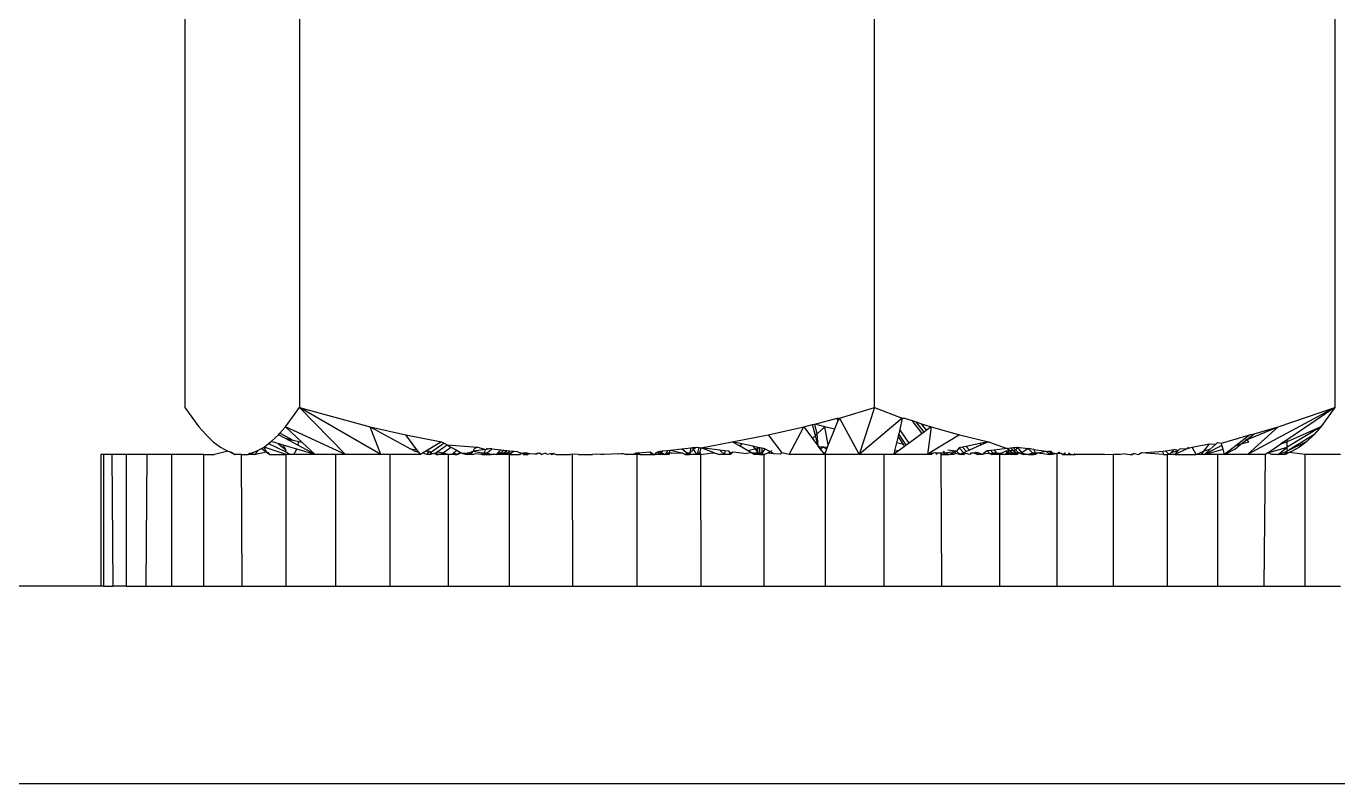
# Model space of a CAD drawing. Header units: millimetres. Extents: x 153 to 4750, y 92 to 3343.
# Drawn here: x 2129.75 to 2149.65, y 1073.62 to 1085.12 of the extents above; entities that cross this region are included whole.
import ezdxf

# ---------------------------------------------------------------- set-up
doc = ezdxf.new("R2010")
doc.units = ezdxf.units.MM

msp = doc.modelspace()

# ---------------------------------------------------------------- linework, layer by layer
for p, q in [((2132.154, 1085.901), (2132.154, 1079.33)), ((2133.895, 1085.901), (2133.895, 1079.33)), ((2142.622, 1079.33), (2142.622, 1085.901)), ((2149.608, 1085.901), (2149.608, 1079.33)), ((2132.154, 1079.33), (2132.369, 1079.034)), ((2133.682, 1079.036), (2133.895, 1079.33)), ((2133.895, 1079.33), (2134.968, 1079.034)), ((2134.595, 1078.616), (2133.895, 1079.33)), ((2135.13, 1078.616), (2133.895, 1079.33)), ((2142.09, 1079.166), (2142.622, 1079.33)), ((2142.622, 1079.33), (2142.389, 1078.616)), ((2142.622, 1079.33), (2143.041, 1079.166)), ((2149.608, 1079.33), (2148.282, 1078.616)), ((2148.748, 1079.034), (2149.608, 1079.33)), ((2149.608, 1079.33), (2148.881, 1078.838)), ((2149.608, 1079.33), (2149.396, 1079.036)), ((2141.714, 1079.077), (2142.056, 1079.166)), ((2142.056, 1079.166), (2142.09, 1079.166)), ((2142.066, 1079.126), (2142.056, 1079.166)), ((2142.09, 1079.166), (2142.066, 1079.126)), ((2142.09, 1079.166), (2142.389, 1078.616)), ((2143.041, 1079.166), (2142.389, 1078.616)), ((2143.041, 1079.166), (2143.006, 1078.995)), ((2143.041, 1079.166), (2143.076, 1079.166)), ((2143.076, 1079.166), (2143.191, 1079.129)), ((2132.369, 1079.034), (2132.477, 1078.911)), ((2133.575, 1078.914), (2133.596, 1078.938)), ((2133.596, 1078.938), (2133.682, 1079.036)), ((2133.797, 1078.828), (2133.596, 1078.938)), ((2134.595, 1078.616), (2133.682, 1079.036)), ((2133.937, 1078.798), (2133.682, 1079.036)), ((2134.968, 1079.034), (2135.508, 1078.912)), ((2135.13, 1078.616), (2134.968, 1079.034)), ((2134.968, 1079.034), (2135.579, 1078.699)), ((2141.006, 1078.911), (2141.547, 1079.034)), ((2141.328, 1078.616), (2141.547, 1079.034)), ((2141.547, 1079.034), (2141.68, 1079.068)), ((2141.547, 1079.034), (2141.678, 1078.859)), ((2141.68, 1079.068), (2141.714, 1079.077)), ((2141.723, 1078.901), (2141.68, 1079.068)), ((2141.867, 1079.034), (2141.714, 1079.077)), ((2141.751, 1078.927), (2141.714, 1079.077)), ((2141.751, 1078.927), (2141.867, 1079.034)), ((2142.014, 1078.997), (2141.867, 1079.034)), ((2141.919, 1078.763), (2141.867, 1079.034)), ((2142.014, 1078.997), (2141.919, 1078.763)), ((2142.066, 1079.126), (2142.014, 1078.997)), ((2143.006, 1078.995), (2142.989, 1078.928)), ((2143.146, 1078.788), (2143.006, 1078.995)), ((2143.342, 1078.932), (2143.146, 1078.788)), ((2143.342, 1078.932), (2143.191, 1079.129)), ((2143.191, 1079.129), (2143.252, 1079.109)), ((2143.372, 1078.955), (2143.252, 1079.109)), ((2143.252, 1079.109), (2143.333, 1079.082)), ((2143.412, 1078.984), (2143.333, 1079.082)), ((2143.333, 1079.082), (2143.481, 1079.034)), ((2143.372, 1078.955), (2143.342, 1078.932)), ((2143.412, 1078.984), (2143.372, 1078.955)), ((2143.481, 1079.034), (2143.412, 1078.984)), ((2143.481, 1079.034), (2143.423, 1078.616)), ((2143.481, 1079.034), (2143.913, 1078.912)), ((2148.266, 1078.839), (2148.748, 1079.034)), ((2148.748, 1079.034), (2148.282, 1078.616)), ((2148.381, 1078.93), (2148.748, 1079.034)), ((2149.396, 1079.036), (2148.881, 1078.725)), ((2149.396, 1079.036), (2148.881, 1078.807)), ((2149.396, 1079.036), (2149.288, 1078.914)), ((2132.477, 1078.911), (2132.586, 1078.807)), ((2132.586, 1078.807), (2132.695, 1078.725)), ((2133.357, 1078.727), (2133.426, 1078.779)), ((2133.426, 1078.779), (2133.466, 1078.81)), ((2133.426, 1078.779), (2133.678, 1078.661)), ((2133.466, 1078.81), (2133.575, 1078.914)), ((2133.57, 1078.78), (2133.466, 1078.81)), ((2133.57, 1078.78), (2133.69, 1078.683)), ((2133.648, 1078.757), (2133.57, 1078.78)), ((2133.684, 1078.855), (2133.575, 1078.914)), ((2133.69, 1078.683), (2133.648, 1078.757)), ((2133.853, 1078.697), (2133.648, 1078.757)), ((2133.797, 1078.828), (2133.684, 1078.855)), ((2133.869, 1078.756), (2133.684, 1078.855)), ((2133.883, 1078.808), (2133.797, 1078.828)), ((2133.869, 1078.756), (2133.883, 1078.808)), ((2134.131, 1078.616), (2133.869, 1078.756)), ((2133.937, 1078.798), (2133.883, 1078.808)), ((2133.937, 1078.798), (2134.131, 1078.616)), ((2135.508, 1078.912), (2136.052, 1078.808)), ((2135.678, 1078.687), (2135.508, 1078.912)), ((2136.052, 1078.808), (2135.822, 1078.67)), ((2136.09, 1078.787), (2135.881, 1078.641)), ((2135.986, 1078.656), (2136.134, 1078.762)), ((2136.052, 1078.808), (2136.09, 1078.787)), ((2136.09, 1078.787), (2136.134, 1078.762)), ((2136.134, 1078.762), (2136.598, 1078.726)), ((2136.134, 1078.762), (2136.194, 1078.728)), ((2139.991, 1078.716), (2140.463, 1078.808)), ((2140.463, 1078.808), (2141.006, 1078.911)), ((2140.574, 1078.744), (2140.463, 1078.808)), ((2140.609, 1078.776), (2140.463, 1078.808)), ((2140.574, 1078.744), (2140.609, 1078.776)), ((2140.695, 1078.674), (2140.574, 1078.744)), ((2140.773, 1078.739), (2140.609, 1078.776)), ((2140.773, 1078.739), (2140.808, 1078.699)), ((2140.849, 1078.722), (2140.773, 1078.739)), ((2141.006, 1078.911), (2141.213, 1078.641)), ((2141.678, 1078.859), (2141.723, 1078.901)), ((2141.678, 1078.859), (2141.764, 1078.743)), ((2141.723, 1078.901), (2141.751, 1078.927)), ((2141.764, 1078.743), (2141.723, 1078.901)), ((2141.764, 1078.743), (2141.751, 1078.927)), ((2141.797, 1078.7), (2141.764, 1078.743)), ((2141.788, 1078.727), (2141.764, 1078.743)), ((2141.919, 1078.763), (2141.902, 1078.719)), ((2142.955, 1078.792), (2142.925, 1078.672)), ((2142.98, 1078.892), (2142.955, 1078.792)), ((2143.059, 1078.767), (2142.955, 1078.792)), ((2142.989, 1078.928), (2142.98, 1078.892)), ((2143.059, 1078.767), (2142.98, 1078.892)), ((2143.102, 1078.756), (2142.989, 1078.928)), ((2143.077, 1078.738), (2143, 1078.681)), ((2143.077, 1078.738), (2143.059, 1078.767)), ((2143.102, 1078.756), (2143.077, 1078.738)), ((2143.146, 1078.788), (2143.102, 1078.756)), ((2143.913, 1078.912), (2143.461, 1078.638)), ((2143.913, 1078.912), (2144.349, 1078.808)), ((2144.01, 1078.738), (2143.956, 1078.727)), ((2144.218, 1078.781), (2144.01, 1078.738)), ((2144.064, 1078.68), (2144.01, 1078.738)), ((2144.24, 1078.759), (2144.064, 1078.68)), ((2144.349, 1078.808), (2144.218, 1078.781)), ((2144.24, 1078.759), (2144.218, 1078.781)), ((2144.349, 1078.808), (2144.24, 1078.759)), ((2144.349, 1078.808), (2144.636, 1078.707)), ((2147.442, 1078.726), (2147.698, 1078.774)), ((2147.698, 1078.774), (2147.615, 1078.665)), ((2147.631, 1078.616), (2147.894, 1078.754)), ((2147.698, 1078.774), (2147.801, 1078.773)), ((2147.709, 1078.688), (2147.801, 1078.773)), ((2147.801, 1078.773), (2147.828, 1078.798)), ((2147.828, 1078.798), (2147.886, 1078.785)), ((2147.886, 1078.785), (2148.315, 1078.911)), ((2147.894, 1078.754), (2147.886, 1078.785)), ((2147.91, 1078.695), (2147.894, 1078.754)), ((2148.108, 1078.752), (2147.931, 1078.616)), ((2148.088, 1078.696), (2148.186, 1078.775)), ((2148.246, 1078.858), (2148.108, 1078.752)), ((2148.108, 1078.752), (2148.186, 1078.775)), ((2148.186, 1078.775), (2148.266, 1078.839)), ((2148.186, 1078.775), (2148.299, 1078.807)), ((2148.315, 1078.911), (2148.246, 1078.858)), ((2148.299, 1078.807), (2148.246, 1078.858)), ((2148.266, 1078.839), (2148.381, 1078.93)), ((2148.315, 1078.911), (2148.381, 1078.93)), ((2148.59, 1078.641), (2148.789, 1078.776)), ((2148.881, 1078.838), (2148.789, 1078.776)), ((2148.789, 1078.776), (2148.881, 1078.807)), ((2149.288, 1078.914), (2148.881, 1078.665)), ((2148.881, 1078.807), (2148.881, 1078.838)), ((2149.18, 1078.81), (2148.881, 1078.665)), ((2148.881, 1078.725), (2148.881, 1078.807)), ((2149.18, 1078.81), (2149.07, 1078.727)), ((2149.288, 1078.914), (2149.18, 1078.81)), ((2130.922, 1078.616), (2130.881, 1078.616)), ((2130.881, 1078.616), (2130.881, 1076.616)), ((2130.922, 1078.616), (2130.922, 1076.616)), ((2131.048, 1078.616), (2130.922, 1078.616)), ((2131.267, 1078.616), (2131.048, 1078.616)), ((2131.048, 1078.616), (2131.06, 1076.616)), ((2131.267, 1078.616), (2131.267, 1076.616)), ((2131.583, 1078.616), (2131.267, 1078.616)), ((2131.567, 1076.616), (2131.583, 1078.616)), ((2131.958, 1078.616), (2131.583, 1078.616)), ((2131.958, 1076.616), (2131.958, 1078.616)), ((2132.444, 1078.616), (2131.958, 1078.616)), ((2132.444, 1076.616), (2132.444, 1078.616)), ((2132.444, 1078.616), (2132.604, 1078.616)), ((2132.805, 1078.665), (2132.604, 1078.616)), ((2132.695, 1078.725), (2132.805, 1078.665)), ((2132.805, 1078.665), (2132.836, 1078.654)), ((2132.836, 1078.654), (2132.881, 1078.628)), ((2132.862, 1078.646), (2132.836, 1078.654)), ((2132.862, 1078.646), (2132.914, 1078.616)), ((2132.881, 1078.628), (2132.862, 1078.646)), ((2132.881, 1078.628), (2132.914, 1078.616)), ((2133.015, 1078.616), (2132.914, 1078.616)), ((2133.023, 1076.616), (2133.015, 1078.616)), ((2133.015, 1078.616), (2133.118, 1078.616)), ((2133.145, 1078.632), (2133.118, 1078.616)), ((2133.19, 1078.616), (2133.118, 1078.616)), ((2133.145, 1078.632), (2133.172, 1078.641)), ((2133.145, 1078.632), (2133.19, 1078.616)), ((2133.172, 1078.641), (2133.265, 1078.676)), ((2133.172, 1078.641), (2133.19, 1078.616)), ((2133.228, 1078.616), (2133.19, 1078.616)), ((2133.228, 1078.616), (2133.265, 1078.676)), ((2133.395, 1078.651), (2133.228, 1078.616)), ((2133.265, 1078.676), (2133.296, 1078.693)), ((2133.296, 1078.693), (2133.357, 1078.727)), ((2133.296, 1078.693), (2133.321, 1078.707)), ((2133.321, 1078.707), (2133.395, 1078.651)), ((2133.395, 1078.651), (2133.357, 1078.727)), ((2133.692, 1078.616), (2133.357, 1078.727)), ((2133.395, 1078.651), (2133.443, 1078.616)), ((2133.425, 1078.639), (2133.395, 1078.651)), ((2133.443, 1078.616), (2133.425, 1078.639)), ((2133.443, 1078.616), (2133.692, 1078.616)), ((2133.69, 1078.683), (2133.678, 1078.661)), ((2133.743, 1078.616), (2133.678, 1078.661)), ((2133.692, 1076.616), (2133.692, 1078.616)), ((2133.743, 1078.616), (2133.692, 1078.616)), ((2133.81, 1078.616), (2133.743, 1078.616)), ((2133.81, 1078.616), (2133.853, 1078.697)), ((2134.131, 1078.616), (2133.81, 1078.616)), ((2134.131, 1078.616), (2133.853, 1078.697)), ((2134.445, 1078.616), (2134.131, 1078.616)), ((2134.445, 1076.616), (2134.445, 1078.616)), ((2134.595, 1078.616), (2134.445, 1078.616)), ((2135.13, 1078.616), (2134.595, 1078.616)), ((2135.269, 1078.616), (2135.13, 1078.616)), ((2135.269, 1076.616), (2135.269, 1078.616)), ((2135.732, 1078.616), (2135.269, 1078.616)), ((2135.579, 1078.699), (2135.678, 1078.687)), ((2135.579, 1078.699), (2135.655, 1078.658)), ((2135.709, 1078.645), (2135.655, 1078.658)), ((2135.709, 1078.645), (2135.678, 1078.687)), ((2135.732, 1078.616), (2135.709, 1078.645)), ((2135.761, 1078.633), (2135.732, 1078.616)), ((2135.822, 1078.67), (2135.761, 1078.633)), ((2135.834, 1078.616), (2135.761, 1078.633)), ((2135.822, 1078.67), (2135.863, 1078.665)), ((2135.834, 1078.616), (2135.863, 1078.665)), ((2135.881, 1078.616), (2135.834, 1078.616)), ((2135.863, 1078.665), (2135.881, 1078.641)), ((2135.881, 1078.641), (2135.881, 1078.616)), ((2135.881, 1078.641), (2135.929, 1078.63)), ((2135.929, 1078.63), (2135.881, 1078.616)), ((2135.929, 1078.63), (2135.965, 1078.641)), ((2135.973, 1078.616), (2135.929, 1078.63)), ((2135.965, 1078.641), (2135.986, 1078.656)), ((2135.973, 1078.616), (2135.965, 1078.641)), ((2135.965, 1078.641), (2136, 1078.616)), ((2135.973, 1078.616), (2136, 1078.616)), ((2135.986, 1078.656), (2136.074, 1078.641)), ((2136.039, 1078.616), (2136, 1078.616)), ((2136.074, 1078.641), (2136.039, 1078.616)), ((2136.09, 1078.616), (2136.039, 1078.616)), ((2136.074, 1078.641), (2136.194, 1078.728)), ((2136.09, 1078.616), (2136.074, 1078.641)), ((2136.074, 1078.641), (2136.129, 1078.623)), ((2136.09, 1078.616), (2136.129, 1078.623)), ((2136.154, 1078.616), (2136.09, 1078.616)), ((2136.129, 1078.623), (2136.154, 1078.616)), ((2136.154, 1076.616), (2136.154, 1078.616)), ((2136.218, 1078.616), (2136.154, 1078.616)), ((2136.194, 1078.728), (2136.282, 1078.678)), ((2136.232, 1078.641), (2136.218, 1078.616)), ((2136.288, 1078.616), (2136.218, 1078.616)), ((2136.256, 1078.616), (2136.218, 1078.616)), ((2136.232, 1078.641), (2136.282, 1078.678)), ((2136.256, 1078.616), (2136.232, 1078.641)), ((2136.232, 1078.641), (2136.288, 1078.616)), ((2136.256, 1078.616), (2136.288, 1078.616)), ((2136.282, 1078.678), (2136.347, 1078.641)), ((2136.288, 1078.616), (2136.347, 1078.641)), ((2136.316, 1078.632), (2136.288, 1078.616)), ((2136.316, 1078.632), (2136.347, 1078.641)), ((2136.369, 1078.628), (2136.347, 1078.641)), ((2136.347, 1078.641), (2136.413, 1078.627)), ((2136.413, 1078.627), (2136.369, 1078.628)), ((2136.369, 1078.628), (2136.44, 1078.616)), ((2136.487, 1078.616), (2136.413, 1078.627)), ((2136.44, 1078.616), (2136.413, 1078.627)), ((2136.487, 1078.616), (2136.44, 1078.641)), ((2136.44, 1078.641), (2136.44, 1078.616)), ((2136.44, 1078.641), (2136.475, 1078.641)), ((2136.487, 1078.616), (2136.44, 1078.616)), ((2136.536, 1078.665), (2136.475, 1078.641)), ((2136.475, 1078.641), (2136.487, 1078.616)), ((2136.536, 1078.665), (2136.487, 1078.616)), ((2136.536, 1078.616), (2136.487, 1078.616)), ((2136.536, 1078.665), (2136.548, 1078.699)), ((2136.721, 1078.69), (2136.536, 1078.665)), ((2136.536, 1078.665), (2136.662, 1078.641)), ((2136.567, 1078.625), (2136.536, 1078.616)), ((2136.598, 1078.726), (2136.548, 1078.699)), ((2136.662, 1078.616), (2136.567, 1078.625)), ((2136.598, 1078.726), (2136.721, 1078.69)), ((2136.662, 1078.641), (2136.662, 1078.616)), ((2136.662, 1078.641), (2136.696, 1078.641)), ((2136.662, 1078.616), (2136.728, 1078.616)), ((2136.696, 1078.641), (2136.721, 1078.69)), ((2136.728, 1078.616), (2136.696, 1078.641)), ((2136.696, 1078.641), (2136.696, 1078.616)), ((2136.696, 1078.641), (2136.743, 1078.641)), ((2136.721, 1078.69), (2136.745, 1078.71)), ((2136.721, 1078.69), (2136.774, 1078.706)), ((2136.728, 1078.616), (2136.756, 1078.616)), ((2136.743, 1078.641), (2136.815, 1078.702)), ((2136.743, 1078.641), (2136.756, 1078.616)), ((2136.743, 1078.641), (2136.805, 1078.616)), ((2136.756, 1078.616), (2136.805, 1078.616)), ((2136.815, 1078.702), (2136.774, 1078.706)), ((2136.841, 1078.621), (2136.805, 1078.616)), ((2136.881, 1078.616), (2136.805, 1078.616)), ((2136.815, 1078.702), (2136.948, 1078.687)), ((2136.881, 1078.616), (2136.841, 1078.621)), ((2136.881, 1078.616), (2136.905, 1078.641)), ((2136.881, 1078.616), (2136.952, 1078.641)), ((2136.952, 1078.616), (2136.881, 1078.616)), ((2136.948, 1078.687), (2136.905, 1078.641)), ((2136.905, 1078.641), (2136.952, 1078.641)), ((2136.948, 1078.687), (2136.998, 1078.682)), ((2136.952, 1078.641), (2136.998, 1078.682)), ((2136.952, 1078.641), (2136.952, 1078.616)), ((2136.952, 1078.641), (2136.999, 1078.641)), ((2137.027, 1078.616), (2136.952, 1078.616)), ((2136.998, 1078.682), (2137.04, 1078.677)), ((2136.999, 1078.641), (2137.04, 1078.677)), ((2137.027, 1078.616), (2136.999, 1078.641)), ((2136.999, 1078.641), (2136.999, 1078.616)), ((2136.999, 1078.641), (2137.055, 1078.641)), ((2137.055, 1078.641), (2137.027, 1078.616)), ((2137.084, 1078.616), (2137.027, 1078.616)), ((2137.04, 1078.677), (2137.088, 1078.672)), ((2137.055, 1078.641), (2137.088, 1078.672)), ((2137.055, 1078.641), (2137.117, 1078.641)), ((2137.055, 1078.641), (2137.084, 1078.616)), ((2137.117, 1078.641), (2137.084, 1078.616)), ((2137.084, 1076.616), (2137.084, 1078.616)), ((2137.084, 1078.616), (2137.232, 1078.616)), ((2137.088, 1078.672), (2137.148, 1078.665)), ((2137.148, 1078.665), (2137.117, 1078.641)), ((2137.148, 1078.665), (2137.198, 1078.662)), ((2137.198, 1078.662), (2137.252, 1078.633)), ((2137.232, 1078.616), (2137.287, 1078.641)), ((2137.252, 1078.633), (2137.232, 1078.616)), ((2137.252, 1078.633), (2137.287, 1078.641)), ((2137.325, 1078.616), (2137.252, 1078.633)), ((2137.287, 1078.641), (2137.287, 1078.616)), ((2137.287, 1078.641), (2137.346, 1078.641)), ((2137.287, 1078.616), (2137.362, 1078.616)), ((2137.325, 1078.616), (2137.287, 1078.616)), ((2137.346, 1078.641), (2137.325, 1078.616)), ((2137.391, 1078.628), (2137.325, 1078.616)), ((2137.362, 1078.616), (2137.325, 1078.616)), ((2137.362, 1078.616), (2137.346, 1078.641)), ((2137.346, 1078.641), (2137.391, 1078.628)), ((2137.391, 1078.628), (2137.362, 1078.616)), ((2137.391, 1078.628), (2137.459, 1078.626)), ((2137.459, 1078.626), (2137.491, 1078.624)), ((2137.491, 1078.624), (2137.51, 1078.641)), ((2137.491, 1078.624), (2137.539, 1078.639)), ((2137.539, 1078.639), (2137.572, 1078.616)), ((2137.622, 1078.634), (2137.572, 1078.616)), ((2137.622, 1078.634), (2137.651, 1078.619)), ((2137.651, 1078.619), (2137.703, 1078.628)), ((2137.703, 1078.628), (2137.756, 1078.627)), ((2137.703, 1078.628), (2137.73, 1078.616)), ((2137.756, 1078.627), (2137.73, 1078.616)), ((2137.756, 1078.627), (2137.791, 1078.616)), ((2137.791, 1078.616), (2138.008, 1078.616)), ((2138.039, 1078.621), (2138.008, 1078.616)), ((2138.13, 1078.616), (2138.039, 1078.621)), ((2138.045, 1076.616), (2138.039, 1078.621)), ((2138.13, 1078.616), (2138.339, 1078.616)), ((2138.397, 1078.619), (2138.339, 1078.616)), ((2138.47, 1078.616), (2138.397, 1078.619)), ((2138.518, 1078.616), (2138.47, 1078.616)), ((2138.739, 1078.626), (2138.518, 1078.616)), ((2138.739, 1078.626), (2138.807, 1078.628)), ((2138.739, 1078.626), (2138.78, 1078.627)), ((2138.78, 1078.627), (2138.807, 1078.628)), ((2138.851, 1078.616), (2138.78, 1078.627)), ((2138.807, 1078.628), (2138.851, 1078.616)), ((2138.949, 1078.616), (2138.851, 1078.616)), ((2138.949, 1078.616), (2139.006, 1078.641)), ((2138.981, 1078.616), (2138.949, 1078.616)), ((2139.018, 1078.616), (2138.949, 1078.616)), ((2139.041, 1078.641), (2138.981, 1078.616)), ((2139.018, 1078.616), (2138.981, 1078.616)), ((2139.006, 1078.641), (2139.041, 1078.641)), ((2139.018, 1076.616), (2139.018, 1078.616)), ((2139.062, 1078.616), (2139.018, 1078.616)), ((2139.041, 1078.641), (2139.211, 1078.655)), ((2139.041, 1078.641), (2139.062, 1078.616)), ((2139.062, 1078.616), (2139.237, 1078.616)), ((2139.211, 1078.655), (2139.237, 1078.616)), ((2139.211, 1078.655), (2139.239, 1078.641)), ((2139.237, 1078.616), (2139.29, 1078.616)), ((2139.239, 1078.641), (2139.263, 1078.626)), ((2139.263, 1078.626), (2139.29, 1078.616)), ((2139.29, 1078.616), (2139.303, 1078.641)), ((2139.374, 1078.616), (2139.29, 1078.616)), ((2139.303, 1078.641), (2139.367, 1078.665)), ((2139.319, 1078.662), (2139.374, 1078.616)), ((2139.367, 1078.665), (2139.403, 1078.669)), ((2139.374, 1078.616), (2139.367, 1078.665)), ((2139.387, 1078.641), (2139.367, 1078.665)), ((2139.403, 1078.669), (2139.374, 1078.616)), ((2139.437, 1078.616), (2139.374, 1078.616)), ((2139.437, 1078.616), (2139.387, 1078.641)), ((2139.403, 1078.669), (2139.477, 1078.677)), ((2139.437, 1078.616), (2139.505, 1078.641)), ((2139.437, 1078.616), (2139.463, 1078.641)), ((2139.463, 1078.616), (2139.437, 1078.616)), ((2139.463, 1078.641), (2139.477, 1078.677)), ((2139.463, 1078.641), (2139.463, 1078.616)), ((2139.463, 1078.641), (2139.505, 1078.641)), ((2139.505, 1078.616), (2139.463, 1078.616)), ((2139.477, 1078.677), (2139.522, 1078.682)), ((2139.505, 1078.641), (2139.522, 1078.682)), ((2139.505, 1078.641), (2139.505, 1078.616)), ((2139.505, 1078.641), (2139.552, 1078.641)), ((2139.522, 1078.682), (2139.695, 1078.701)), ((2139.522, 1078.682), (2139.703, 1078.641)), ((2139.552, 1078.641), (2139.601, 1078.635)), ((2139.601, 1078.635), (2139.703, 1078.641)), ((2139.695, 1078.701), (2139.834, 1078.717)), ((2139.695, 1078.701), (2139.779, 1078.641)), ((2139.703, 1078.641), (2139.747, 1078.616)), ((2139.747, 1078.616), (2139.779, 1078.641)), ((2139.747, 1078.616), (2139.814, 1078.616)), ((2139.779, 1078.641), (2139.814, 1078.616)), ((2139.779, 1078.641), (2139.819, 1078.641)), ((2139.819, 1078.641), (2139.814, 1078.616)), ((2139.926, 1078.616), (2139.814, 1078.616)), ((2139.819, 1078.641), (2139.916, 1078.726)), ((2139.834, 1078.717), (2139.819, 1078.641)), ((2139.834, 1078.717), (2139.861, 1078.719)), ((2139.861, 1078.719), (2139.916, 1078.726)), ((2139.926, 1078.616), (2139.861, 1078.719)), ((2139.916, 1078.726), (2139.96, 1078.72)), ((2139.939, 1078.641), (2139.926, 1078.616)), ((2139.971, 1078.641), (2139.926, 1078.616)), ((2139.983, 1078.616), (2139.926, 1078.616)), ((2139.939, 1078.641), (2139.96, 1078.72)), ((2139.939, 1078.641), (2139.971, 1078.641)), ((2139.939, 1078.641), (2139.983, 1078.616)), ((2139.96, 1078.72), (2139.991, 1078.716)), ((2139.971, 1078.641), (2139.991, 1078.716)), ((2139.971, 1078.641), (2139.983, 1078.616)), ((2139.983, 1078.616), (2140.121, 1078.632)), ((2139.991, 1076.616), (2139.983, 1078.616)), ((2140.186, 1078.641), (2139.991, 1078.716)), ((2140.276, 1078.68), (2139.991, 1078.716)), ((2140.121, 1078.632), (2140.186, 1078.641)), ((2140.186, 1078.641), (2140.268, 1078.616)), ((2140.346, 1078.616), (2140.268, 1078.616)), ((2140.35, 1078.671), (2140.276, 1078.68)), ((2140.276, 1078.68), (2140.346, 1078.616)), ((2140.35, 1078.671), (2140.346, 1078.616)), ((2140.409, 1078.616), (2140.346, 1078.616)), ((2140.41, 1078.664), (2140.35, 1078.671)), ((2140.409, 1078.616), (2140.436, 1078.641)), ((2140.436, 1078.616), (2140.409, 1078.616)), ((2140.436, 1078.616), (2140.41, 1078.664)), ((2140.436, 1078.641), (2140.41, 1078.664)), ((2140.436, 1078.616), (2140.478, 1078.655)), ((2140.436, 1078.641), (2140.478, 1078.655)), ((2140.436, 1078.641), (2140.436, 1078.616)), ((2140.478, 1078.655), (2140.676, 1078.631)), ((2140.752, 1078.641), (2140.676, 1078.631)), ((2140.695, 1078.674), (2140.808, 1078.699)), ((2140.752, 1078.641), (2140.695, 1078.674)), ((2140.752, 1078.641), (2140.848, 1078.641)), ((2140.796, 1078.616), (2140.752, 1078.641)), ((2140.881, 1078.616), (2140.796, 1078.616)), ((2140.808, 1078.699), (2140.881, 1078.715)), ((2140.808, 1078.699), (2140.848, 1078.641)), ((2140.848, 1078.641), (2140.849, 1078.722)), ((2140.848, 1078.641), (2140.881, 1078.641)), ((2140.848, 1078.641), (2140.881, 1078.616)), ((2140.848, 1078.641), (2140.914, 1078.641)), ((2140.881, 1078.715), (2140.849, 1078.722)), ((2140.881, 1078.641), (2140.881, 1078.715)), ((2140.914, 1078.708), (2140.881, 1078.715)), ((2140.881, 1078.641), (2140.881, 1078.616)), ((2140.881, 1078.641), (2140.914, 1078.641)), ((2140.914, 1078.616), (2140.881, 1078.616)), ((2140.881, 1078.616), (2140.947, 1078.616)), ((2140.914, 1078.641), (2140.914, 1078.708)), ((2140.954, 1078.699), (2140.914, 1078.708)), ((2140.954, 1078.699), (2140.914, 1078.641)), ((2140.914, 1078.641), (2140.914, 1078.616)), ((2140.947, 1078.616), (2140.914, 1078.616)), ((2140.947, 1078.616), (2141, 1078.641)), ((2140.947, 1076.616), (2140.947, 1078.616)), ((2141.089, 1078.629), (2140.954, 1078.699)), ((2141, 1078.641), (2141.067, 1078.674)), ((2141, 1078.641), (2141.089, 1078.629)), ((2141.089, 1078.629), (2141.191, 1078.623)), ((2141.191, 1078.623), (2141.213, 1078.641)), ((2141.328, 1078.616), (2141.213, 1078.641)), ((2141.876, 1078.616), (2141.328, 1078.616)), ((2141.846, 1078.726), (2141.788, 1078.727)), ((2141.797, 1078.7), (2141.846, 1078.726)), ((2141.814, 1078.677), (2141.797, 1078.7)), ((2141.797, 1078.7), (2141.841, 1078.641)), ((2141.841, 1078.641), (2141.87, 1078.641)), ((2141.841, 1078.641), (2141.876, 1078.616)), ((2141.902, 1078.719), (2141.846, 1078.726)), ((2141.892, 1078.696), (2141.846, 1078.726)), ((2141.892, 1078.696), (2141.87, 1078.641)), ((2141.87, 1078.641), (2141.876, 1078.616)), ((2141.876, 1076.616), (2141.876, 1078.616)), ((2142.389, 1078.616), (2141.876, 1078.616)), ((2141.902, 1078.719), (2141.892, 1078.696)), ((2142.766, 1078.616), (2142.389, 1078.616)), ((2142.766, 1076.616), (2142.766, 1078.616)), ((2142.911, 1078.616), (2142.766, 1078.616)), ((2142.917, 1078.641), (2142.911, 1078.616)), ((2143.423, 1078.616), (2142.911, 1078.616)), ((2142.925, 1078.672), (2142.917, 1078.641)), ((2142.917, 1078.641), (2142.946, 1078.641)), ((2142.925, 1078.672), (2143, 1078.681)), ((2143, 1078.681), (2142.946, 1078.641)), ((2143.461, 1078.638), (2143.423, 1078.616)), ((2143.488, 1078.616), (2143.423, 1078.616)), ((2143.461, 1078.638), (2143.488, 1078.616)), ((2143.461, 1078.638), (2143.51, 1078.634)), ((2143.51, 1078.634), (2143.488, 1078.616)), ((2143.545, 1078.641), (2143.51, 1078.634)), ((2143.545, 1078.641), (2143.617, 1078.641)), ((2143.545, 1078.641), (2143.565, 1078.616)), ((2143.617, 1078.641), (2143.633, 1078.616)), ((2143.617, 1078.641), (2143.687, 1078.641)), ((2143.641, 1076.616), (2143.633, 1078.616)), ((2143.633, 1078.616), (2143.668, 1078.616)), ((2143.687, 1078.641), (2143.667, 1078.666)), ((2143.687, 1078.641), (2143.668, 1078.616)), ((2143.668, 1078.616), (2143.754, 1078.616)), ((2143.687, 1078.641), (2143.865, 1078.665)), ((2143.687, 1078.641), (2143.754, 1078.616)), ((2143.865, 1078.665), (2143.736, 1078.681)), ((2143.754, 1078.616), (2143.865, 1078.665)), ((2143.827, 1078.616), (2143.754, 1078.616)), ((2143.855, 1078.632), (2143.827, 1078.616)), ((2143.855, 1078.632), (2143.919, 1078.616)), ((2143.908, 1078.717), (2143.865, 1078.665)), ((2143.919, 1078.616), (2143.865, 1078.665)), ((2143.956, 1078.727), (2143.908, 1078.717)), ((2143.978, 1078.641), (2143.908, 1078.717)), ((2143.978, 1078.641), (2143.919, 1078.616)), ((2143.947, 1078.627), (2143.919, 1078.616)), ((2143.972, 1078.616), (2143.919, 1078.616)), ((2143.978, 1078.641), (2143.947, 1078.627)), ((2143.947, 1078.627), (2143.972, 1078.616)), ((2144.017, 1078.659), (2143.956, 1078.727)), ((2143.972, 1078.616), (2143.978, 1078.641)), ((2144.012, 1078.627), (2143.972, 1078.616)), ((2144.017, 1078.659), (2143.978, 1078.641)), ((2143.978, 1078.641), (2144.012, 1078.627)), ((2144.066, 1078.616), (2144.012, 1078.627)), ((2144.064, 1078.68), (2144.017, 1078.659)), ((2144.09, 1078.637), (2144.066, 1078.616)), ((2144.09, 1078.637), (2144.121, 1078.641)), ((2144.121, 1078.641), (2144.148, 1078.644)), ((2144.121, 1078.641), (2144.19, 1078.616)), ((2144.19, 1078.616), (2144.148, 1078.644)), ((2144.196, 1078.641), (2144.148, 1078.644)), ((2144.26, 1078.616), (2144.19, 1078.616)), ((2144.26, 1078.616), (2144.196, 1078.641)), ((2144.28, 1078.635), (2144.26, 1078.616)), ((2144.306, 1078.626), (2144.26, 1078.616)), ((2144.33, 1078.668), (2144.28, 1078.635)), ((2144.372, 1078.628), (2144.306, 1078.626)), ((2144.383, 1078.674), (2144.33, 1078.668)), ((2144.372, 1078.628), (2144.33, 1078.668)), ((2144.372, 1078.628), (2144.417, 1078.641)), ((2144.437, 1078.616), (2144.372, 1078.628)), ((2144.372, 1078.628), (2144.401, 1078.616)), ((2144.435, 1078.681), (2144.383, 1078.674)), ((2144.417, 1078.641), (2144.383, 1078.674)), ((2144.417, 1078.641), (2144.401, 1078.616)), ((2144.437, 1078.616), (2144.401, 1078.616)), ((2144.417, 1078.641), (2144.476, 1078.641)), ((2144.417, 1078.641), (2144.437, 1078.616)), ((2144.636, 1078.707), (2144.435, 1078.681)), ((2144.476, 1078.641), (2144.435, 1078.681)), ((2144.476, 1078.641), (2144.437, 1078.616)), ((2144.521, 1078.616), (2144.437, 1078.616)), ((2144.476, 1078.641), (2144.546, 1078.635)), ((2144.476, 1078.641), (2144.521, 1078.616)), ((2144.521, 1076.616), (2144.521, 1078.616)), ((2144.562, 1078.616), (2144.521, 1078.616)), ((2144.614, 1078.665), (2144.546, 1078.635)), ((2144.546, 1078.635), (2144.562, 1078.616)), ((2144.594, 1078.616), (2144.562, 1078.616)), ((2144.594, 1078.616), (2144.634, 1078.641)), ((2144.655, 1078.616), (2144.594, 1078.616)), ((2144.674, 1078.672), (2144.614, 1078.665)), ((2144.614, 1078.665), (2144.655, 1078.616)), ((2144.614, 1078.665), (2144.634, 1078.641)), ((2144.674, 1078.672), (2144.634, 1078.641)), ((2144.634, 1078.641), (2144.708, 1078.641)), ((2144.634, 1078.641), (2144.655, 1078.616)), ((2144.636, 1078.707), (2144.683, 1078.713)), ((2144.674, 1078.672), (2144.636, 1078.707)), ((2144.708, 1078.616), (2144.655, 1078.616)), ((2144.723, 1078.677), (2144.674, 1078.672)), ((2144.708, 1078.641), (2144.674, 1078.672)), ((2144.683, 1078.713), (2144.724, 1078.718)), ((2144.723, 1078.677), (2144.683, 1078.713)), ((2144.708, 1078.641), (2144.708, 1078.616)), ((2144.708, 1078.641), (2144.763, 1078.641)), ((2144.735, 1078.616), (2144.708, 1078.616)), ((2144.765, 1078.682), (2144.723, 1078.677)), ((2144.763, 1078.641), (2144.723, 1078.677)), ((2144.724, 1078.718), (2144.786, 1078.726)), ((2144.765, 1078.682), (2144.724, 1078.718)), ((2144.763, 1078.641), (2144.735, 1078.616)), ((2144.763, 1078.616), (2144.735, 1078.616)), ((2144.763, 1078.641), (2144.763, 1078.616)), ((2144.81, 1078.641), (2144.763, 1078.616)), ((2144.763, 1078.641), (2144.789, 1078.618)), ((2144.763, 1078.641), (2144.81, 1078.641)), ((2144.763, 1078.616), (2144.789, 1078.618)), ((2144.786, 1078.726), (2144.765, 1078.682)), ((2144.81, 1078.641), (2144.765, 1078.682)), ((2144.786, 1078.726), (2144.954, 1078.703)), ((2144.786, 1078.726), (2144.859, 1078.641)), ((2144.789, 1078.618), (2144.81, 1078.641)), ((2144.81, 1078.641), (2144.859, 1078.641)), ((2144.81, 1078.641), (2144.881, 1078.616)), ((2144.954, 1078.703), (2144.859, 1078.641)), ((2144.859, 1078.641), (2144.921, 1078.621)), ((2144.859, 1078.641), (2144.881, 1078.616)), ((2144.957, 1078.616), (2144.881, 1078.616)), ((2144.921, 1078.621), (2144.957, 1078.616)), ((2145.02, 1078.641), (2144.954, 1078.703)), ((2145.04, 1078.691), (2144.954, 1078.703)), ((2144.957, 1078.616), (2145.02, 1078.641)), ((2144.957, 1078.616), (2145.034, 1078.616)), ((2145.02, 1078.641), (2145.034, 1078.616)), ((2145.02, 1078.641), (2145.066, 1078.641)), ((2145.066, 1078.641), (2145.034, 1078.616)), ((2145.034, 1078.616), (2145.1, 1078.641)), ((2145.066, 1078.616), (2145.034, 1078.616)), ((2145.066, 1078.641), (2145.04, 1078.691)), ((2145.04, 1078.691), (2145.226, 1078.665)), ((2145.066, 1078.641), (2145.066, 1078.616)), ((2145.1, 1078.641), (2145.066, 1078.616)), ((2145.066, 1078.641), (2145.1, 1078.641)), ((2145.1, 1078.641), (2145.226, 1078.665)), ((2145.1, 1078.641), (2145.209, 1078.624)), ((2145.209, 1078.624), (2145.275, 1078.616)), ((2145.226, 1078.665), (2145.275, 1078.616)), ((2145.226, 1078.665), (2145.26, 1078.662)), ((2145.226, 1078.665), (2145.3, 1078.659)), ((2145.3, 1078.659), (2145.26, 1078.662)), ((2145.26, 1078.662), (2145.323, 1078.641)), ((2145.3, 1078.659), (2145.275, 1078.616)), ((2145.323, 1078.641), (2145.275, 1078.616)), ((2145.323, 1078.616), (2145.275, 1078.616)), ((2145.323, 1078.641), (2145.3, 1078.659)), ((2145.323, 1078.641), (2145.323, 1078.616)), ((2145.323, 1078.641), (2145.391, 1078.628)), ((2145.391, 1078.628), (2145.323, 1078.616)), ((2145.428, 1078.648), (2145.391, 1078.628)), ((2145.395, 1076.616), (2145.391, 1078.628)), ((2145.446, 1078.627), (2145.391, 1078.628)), ((2145.474, 1078.616), (2145.446, 1078.627)), ((2145.474, 1078.616), (2145.516, 1078.641)), ((2145.474, 1078.616), (2145.506, 1078.616)), ((2145.474, 1078.616), (2145.608, 1078.616)), ((2145.516, 1078.641), (2145.506, 1078.616)), ((2145.558, 1078.638), (2145.608, 1078.616)), ((2145.608, 1078.616), (2145.672, 1078.616)), ((2145.649, 1078.63), (2145.672, 1078.616)), ((2146.11, 1078.616), (2145.672, 1078.616)), ((2146.11, 1078.616), (2146.157, 1078.617)), ((2146.157, 1078.617), (2146.248, 1078.616)), ((2146.248, 1076.616), (2146.248, 1078.616)), ((2146.353, 1078.616), (2146.248, 1078.616)), ((2146.425, 1078.624), (2146.353, 1078.616)), ((2146.425, 1078.624), (2146.493, 1078.616)), ((2146.493, 1078.616), (2146.562, 1078.628)), ((2146.493, 1078.616), (2146.538, 1078.616)), ((2146.562, 1078.628), (2146.538, 1078.616)), ((2146.562, 1078.628), (2146.632, 1078.616)), ((2146.67, 1078.637), (2146.632, 1078.616)), ((2146.67, 1078.637), (2147.002, 1078.665)), ((2147.004, 1078.616), (2146.67, 1078.637)), ((2147.002, 1078.665), (2147.039, 1078.67)), ((2147.004, 1078.616), (2147.002, 1078.665)), ((2147.004, 1078.616), (2147.066, 1078.616)), ((2147.039, 1078.67), (2147.168, 1078.688)), ((2147.039, 1078.67), (2147.092, 1078.616)), ((2147.066, 1076.616), (2147.066, 1078.616)), ((2147.092, 1078.616), (2147.066, 1078.616)), ((2147.123, 1078.646), (2147.092, 1078.616)), ((2147.184, 1078.616), (2147.092, 1078.616)), ((2147.168, 1078.688), (2147.123, 1078.646)), ((2147.123, 1078.646), (2147.231, 1078.673)), ((2147.231, 1078.673), (2147.168, 1078.688)), ((2147.37, 1078.707), (2147.184, 1078.616)), ((2147.184, 1078.616), (2147.231, 1078.673)), ((2147.184, 1078.616), (2147.503, 1078.616)), ((2147.231, 1078.673), (2147.254, 1078.7)), ((2147.254, 1078.7), (2147.37, 1078.707)), ((2147.37, 1078.707), (2147.442, 1078.726)), ((2147.393, 1078.719), (2147.37, 1078.707)), ((2147.503, 1078.616), (2147.442, 1078.726)), ((2147.503, 1078.616), (2147.615, 1078.665)), ((2147.577, 1078.616), (2147.503, 1078.616)), ((2147.615, 1078.665), (2147.577, 1078.616)), ((2147.631, 1078.616), (2147.577, 1078.616)), ((2147.709, 1078.688), (2147.615, 1078.665)), ((2147.631, 1078.616), (2147.91, 1078.695)), ((2147.631, 1078.616), (2147.709, 1078.688)), ((2147.833, 1078.616), (2147.631, 1078.616)), ((2147.833, 1076.616), (2147.833, 1078.616)), ((2147.931, 1078.616), (2147.833, 1078.616)), ((2147.931, 1078.616), (2147.91, 1078.695)), ((2147.931, 1078.616), (2148.088, 1078.696)), ((2148.282, 1078.616), (2147.931, 1078.616)), ((2148.553, 1078.616), (2148.282, 1078.616)), ((2148.534, 1076.616), (2148.553, 1078.616)), ((2148.59, 1078.641), (2148.553, 1078.616)), ((2148.59, 1078.641), (2148.881, 1078.725)), ((2148.645, 1078.616), (2148.59, 1078.641)), ((2148.748, 1078.616), (2148.645, 1078.616)), ((2148.748, 1078.616), (2148.881, 1078.725)), ((2148.748, 1078.616), (2148.881, 1078.665)), ((2148.849, 1078.616), (2148.748, 1078.616)), ((2148.849, 1078.616), (2148.881, 1078.665)), ((2148.849, 1078.616), (2148.881, 1078.628)), ((2148.881, 1078.665), (2148.881, 1078.725)), ((2148.881, 1078.628), (2148.881, 1078.665)), ((2148.914, 1078.645), (2148.881, 1078.628)), ((2148.959, 1078.666), (2148.914, 1078.645)), ((2149.158, 1078.616), (2148.914, 1078.645)), ((2149.07, 1078.727), (2148.959, 1078.666)), ((2149.158, 1076.616), (2149.158, 1078.616)), ((2149.693, 1078.616), (2149.158, 1078.616)), ((2130.881, 1076.616), (2126.922, 1076.616)), ((2130.922, 1076.616), (2130.881, 1076.616)), ((2130.922, 1076.616), (2131.06, 1076.616)), ((2131.267, 1076.616), (2131.06, 1076.616)), ((2131.267, 1076.616), (2131.567, 1076.616)), ((2131.567, 1076.616), (2131.958, 1076.616)), ((2131.958, 1076.616), (2132.381, 1076.616)), ((2132.381, 1076.616), (2132.444, 1076.616)), ((2132.444, 1076.616), (2133.023, 1076.616)), ((2133.023, 1076.616), (2133.692, 1076.616)), ((2133.692, 1076.616), (2134.445, 1076.616)), ((2134.445, 1076.616), (2135.269, 1076.616)), ((2135.269, 1076.616), (2136.154, 1076.616)), ((2136.154, 1076.616), (2137.084, 1076.616)), ((2137.084, 1076.616), (2138.045, 1076.616)), ((2138.045, 1076.616), (2139.018, 1076.616)), ((2139.018, 1076.616), (2139.991, 1076.616)), ((2139.991, 1076.616), (2140.947, 1076.616)), ((2140.947, 1076.616), (2141.876, 1076.616)), ((2141.876, 1076.616), (2142.766, 1076.616)), ((2142.766, 1076.616), (2143.641, 1076.616)), ((2143.641, 1076.616), (2144.521, 1076.616)), ((2144.521, 1076.616), (2145.395, 1076.616)), ((2145.395, 1076.616), (2146.248, 1076.616)), ((2146.248, 1076.616), (2147.066, 1076.616)), ((2147.066, 1076.616), (2147.833, 1076.616)), ((2147.833, 1076.616), (2148.534, 1076.616)), ((2148.534, 1076.616), (2149.158, 1076.616)), ((2149.158, 1076.616), (2149.381, 1076.616)), ((2149.381, 1076.616), (2149.693, 1076.616)), ((2132.381, 1073.616), (2126.922, 1073.616)), ((2149.381, 1073.616), (2132.381, 1073.616)), ((2154.84, 1073.616), (2149.381, 1073.616))]:
    msp.add_line(p, q)

doc.saveas('drawing.dxf')
